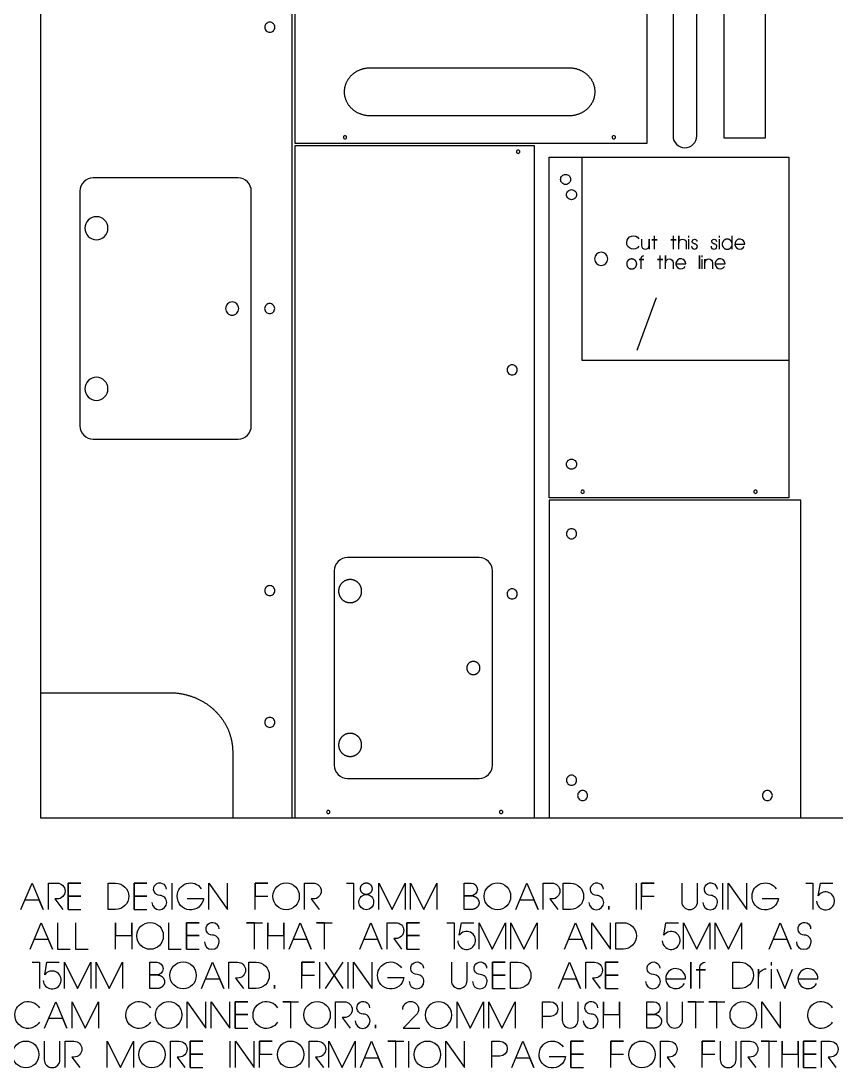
# Model space of a CAD drawing. Extents: x -767 to 4979, y -439 to 2808.
# Drawn here: x 1225 to 2462, y -380 to 1210 of the extents above; entities that cross this region are included whole.
import ezdxf

# ---------------------------------------------------------------- set-up
doc = ezdxf.new("R2010")
doc.units = 0
for name, color, linetype in [('LAYER_10', 18, 'CONTINUOUS'), ('T5_LOGOLAYER_2', 18, 'CONTINUOUS'), ('T5_LOGOLAYER_20', 18, 'CONTINUOUS'), ('T5_LOGOLAYER_21', 18, 'CONTINUOUS')]:
    doc.layers.add(name, color=color, linetype=linetype)

msp = doc.modelspace()

# ---------------------------------------------------------------- linework, layer by layer
at = {"layer": 'LAYER_10'}
for points in [[(1640.3, 1024), (2175.3, 1024), (2175.3, 2044), (1640.3, 2044)], [(1754.5, 1065.9), (2056.9, 1065.9), (2057.9, 1065.9), (2058.9, 1066), (2059.9, 1066), (2060.9, 1066.1), (2061.9, 1066.2), (2062.9, 1066.3), (2063.8, 1066.5), (2064.8, 1066.7), (2065.7, 1066.9), (2066.7, 1067.1), (2067.6, 1067.3), (2068.5, 1067.5), (2069.4, 1067.8), (2070.3, 1068.1), (2071.2, 1068.4), (2072.1, 1068.7), (2073, 1069.1), (2073.9, 1069.5), (2074.7, 1069.9), (2075.5, 1070.3), (2076.4, 1070.7), (2077.2, 1071.1), (2078, 1071.6), (2078.8, 1072.1), (2079.5, 1072.5), (2080.3, 1073.1), (2081, 1073.6), (2081.8, 1074.1), (2082.5, 1074.7), (2083.2, 1075.2), (2083.9, 1075.8), (2084.6, 1076.4), (2085.2, 1077), (2085.9, 1077.7), (2086.5, 1078.3), (2087.1, 1079), (2087.7, 1079.7), (2088.2, 1080.3), (2088.8, 1081), (2089.3, 1081.7), (2089.9, 1082.5), (2090.4, 1083.2), (2090.8, 1083.9), (2091.3, 1084.7), (2091.7, 1085.5), (2092.2, 1086.2), (2092.6, 1087), (2093, 1087.8), (2093.3, 1088.6), (2093.7, 1089.5), (2094, 1090.3), (2094.3, 1091.1), (2094.6, 1092), (2094.8, 1092.8), (2095, 1093.7), (2095.3, 1094.6), (2095.4, 1095.5), (2095.6, 1096.3), (2095.7, 1097.2), (2095.9, 1098.1), (2095.9, 1099), (2096, 1100), (2096.1, 1100.9), (2096.1, 1101.8), (2096.1, 1101.9), (2096.1, 1102.9), (2096, 1103.8), (2096, 1104.7), (2095.9, 1105.6), (2095.8, 1106.5), (2095.6, 1107.4), (2095.5, 1108.3), (2095.3, 1109.2), (2095.1, 1110.1), (2094.8, 1110.9), (2094.6, 1111.8), (2094.3, 1112.6), (2094, 1113.5), (2093.7, 1114.3), (2093.4, 1115.1), (2093, 1115.9), (2092.6, 1116.7), (2092.2, 1117.5), (2091.8, 1118.3), (2091.3, 1119.1), (2090.9, 1119.9), (2090.4, 1120.6), (2089.9, 1121.3), (2089.4, 1122.1), (2088.8, 1122.8), (2088.3, 1123.5), (2087.7, 1124.2), (2087.1, 1124.8), (2086.5, 1125.5), (2085.9, 1126.1), (2085.3, 1126.8), (2084.6, 1127.4), (2083.9, 1128), (2083.2, 1128.6), (2082.5, 1129.2), (2081.8, 1129.7), (2081.1, 1130.3), (2080.3, 1130.8), (2079.6, 1131.3), (2078.8, 1131.8), (2078, 1132.3), (2077.2, 1132.7), (2076.4, 1133.2), (2075.6, 1133.6), (2074.7, 1134), (2073.9, 1134.4), (2073, 1134.8), (2072.2, 1135.1), (2071.3, 1135.4), (2070.4, 1135.7), (2069.5, 1136), (2068.6, 1136.3), (2067.6, 1136.6), (2066.7, 1136.8), (2065.8, 1137), (2064.8, 1137.2), (2063.8, 1137.4), (2062.9, 1137.5), (2061.9, 1137.6), (2060.9, 1137.7), (2059.9, 1137.8), (2058.9, 1137.9), (2057.9, 1137.9), (2056.9, 1137.9), (1754.5, 1137.9), (1753.5, 1137.9), (1752.5, 1137.9), (1751.5, 1137.8), (1750.5, 1137.7), (1749.5, 1137.6), (1748.5, 1137.5), (1747.6, 1137.4), (1746.6, 1137.2), (1745.7, 1137), (1744.7, 1136.8), (1743.8, 1136.6), (1742.9, 1136.3), (1742, 1136), (1741.1, 1135.8), (1740.2, 1135.4), (1739.3, 1135.1), (1738.4, 1134.8), (1737.5, 1134.4), (1736.7, 1134), (1735.9, 1133.6), (1735, 1133.2), (1734.2, 1132.7), (1733.4, 1132.3), (1732.6, 1131.8), (1731.9, 1131.3), (1731.1, 1130.8), (1730.3, 1130.3), (1729.6, 1129.7), (1728.9, 1129.2), (1728.2, 1128.6), (1727.5, 1128), (1726.8, 1127.4), (1726.2, 1126.8), (1725.5, 1126.2), (1724.9, 1125.5), (1724.3, 1124.9), (1723.7, 1124.2), (1723.1, 1123.5), (1722.6, 1122.8), (1722.1, 1122.1), (1721.5, 1121.4), (1721, 1120.6), (1720.6, 1119.9), (1720.1, 1119.1), (1719.6, 1118.4), (1719.2, 1117.6), (1718.8, 1116.8), (1718.4, 1116), (1718.1, 1115.2), (1717.7, 1114.4), (1717.4, 1113.5), (1717.1, 1112.7), (1716.8, 1111.8), (1716.6, 1111), (1716.4, 1110.1), (1716.2, 1109.2), (1716, 1108.4), (1715.8, 1107.5), (1715.7, 1106.6), (1715.6, 1105.7), (1715.5, 1104.8), (1715.4, 1103.8), (1715.4, 1102.9), (1715.3, 1102), (1715.3, 1101.9), (1715.4, 1101), (1715.4, 1100.1), (1715.5, 1099.2), (1715.5, 1098.3), (1715.7, 1097.3), (1715.8, 1096.5), (1716, 1095.6), (1716.1, 1094.7), (1716.3, 1093.8), (1716.6, 1092.9), (1716.8, 1092.1), (1717.1, 1091.2), (1717.4, 1090.4), (1717.7, 1089.6), (1718.1, 1088.7), (1718.4, 1087.9), (1718.8, 1087.1), (1719.2, 1086.3), (1719.6, 1085.5), (1720.1, 1084.8), (1720.5, 1084), (1721, 1083.3), (1721.5, 1082.5), (1722, 1081.8), (1722.6, 1081.1), (1723.1, 1080.4), (1723.7, 1079.7), (1724.3, 1079), (1724.9, 1078.4), (1725.5, 1077.7), (1726.2, 1077.1), (1726.8, 1076.5), (1727.5, 1075.9), (1728.2, 1075.3), (1728.9, 1074.7), (1729.6, 1074.2), (1730.3, 1073.6), (1731.1, 1073.1), (1731.8, 1072.6), (1732.6, 1072.1), (1733.4, 1071.6), (1734.2, 1071.1), (1735, 1070.7), (1735.8, 1070.3), (1736.7, 1069.9), (1737.5, 1069.5), (1738.4, 1069.1), (1739.3, 1068.8), (1740.1, 1068.4), (1741, 1068.1), (1741.9, 1067.8), (1742.9, 1067.6), (1743.8, 1067.3), (1744.7, 1067.1), (1745.7, 1066.9), (1746.6, 1066.7), (1747.6, 1066.5), (1748.5, 1066.3), (1749.5, 1066.2), (1750.5, 1066.1), (1751.5, 1066), (1752.5, 1066), (1753.5, 1065.9)], [(2026.3, 486), (2026.3, 1003), (2390.3, 1003), (2390.3, 486)], [(1741.8, 344.2), (1741.8, 344.7), (1741.8, 345.1), (1741.8, 345.5), (1741.7, 346), (1741.7, 346.4), (1741.6, 346.9), (1741.5, 347.3), (1741.5, 347.7), (1741.4, 348.2), (1741.3, 348.6), (1741.1, 349), (1741, 349.4), (1740.9, 349.8), (1740.7, 350.2), (1740.6, 350.6), (1740.4, 351), (1740.3, 351.4), (1740.1, 351.8), (1739.9, 352.2), (1739.7, 352.5), (1739.5, 352.9), (1739.3, 353.3), (1739, 353.6), (1738.8, 354), (1738.6, 354.3), (1738.3, 354.7), (1738.1, 355), (1737.8, 355.3), (1737.5, 355.7), (1737.3, 356), (1737, 356.3), (1736.7, 356.6), (1736.4, 356.9), (1736.1, 357.2), (1735.8, 357.4), (1735.4, 357.7), (1735.1, 358), (1734.8, 358.2), (1734.4, 358.5), (1734.1, 358.7), (1733.7, 358.9), (1733.4, 359.2), (1733, 359.4), (1732.6, 359.6), (1732.3, 359.8), (1731.9, 360), (1731.5, 360.2), (1731.1, 360.3), (1730.7, 360.5), (1730.3, 360.6), (1729.9, 360.8), (1729.5, 360.9), (1729.1, 361), (1728.7, 361.1), (1728.3, 361.3), (1727.8, 361.3), (1727.4, 361.4), (1727, 361.5), (1726.5, 361.6), (1726.1, 361.6), (1725.7, 361.6), (1725.2, 361.7), (1724.8, 361.7), (1724.3, 361.7), (1723.9, 361.7), (1723.4, 361.7), (1723, 361.6), (1722.5, 361.6), (1722.1, 361.6), (1721.6, 361.5), (1721.2, 361.4), (1720.8, 361.3), (1720.4, 361.3), (1719.9, 361.1), (1719.5, 361), (1719.1, 360.9), (1718.7, 360.8), (1718.3, 360.6), (1717.9, 360.5), (1717.5, 360.3), (1717.1, 360.2), (1716.7, 360), (1716.3, 359.8), (1716, 359.6), (1715.6, 359.4), (1715.2, 359.2), (1714.9, 358.9), (1714.5, 358.7), (1714.2, 358.5), (1713.8, 358.2), (1713.5, 358), (1713.2, 357.7), (1712.9, 357.4), (1712.5, 357.2), (1712.2, 356.9), (1711.9, 356.6), (1711.6, 356.3), (1711.4, 356), (1711.1, 355.7), (1710.8, 355.3), (1710.5, 355), (1710.3, 354.7), (1710, 354.3), (1709.8, 354), (1709.6, 353.6), (1709.3, 353.3), (1709.1, 352.9), (1708.9, 352.5), (1708.7, 352.2), (1708.5, 351.8), (1708.4, 351.4), (1708.2, 351), (1708, 350.6), (1707.9, 350.2), (1707.7, 349.8), (1707.6, 349.4), (1707.5, 349), (1707.4, 348.6), (1707.3, 348.2), (1707.2, 347.7), (1707.1, 347.3), (1707, 346.9), (1706.9, 346.4), (1706.9, 346), (1706.9, 345.5), (1706.8, 345.1), (1706.8, 344.7), (1706.8, 344.2), (1706.8, 343.7), (1706.8, 343.3), (1706.9, 342.9), (1706.9, 342.4), (1706.9, 342), (1707, 341.5), (1707.1, 341.1), (1707.2, 340.7), (1707.3, 340.2), (1707.4, 339.8), (1707.5, 339.4), (1707.6, 339), (1707.7, 338.6), (1707.9, 338.2), (1708, 337.8), (1708.2, 337.4), (1708.4, 337), (1708.5, 336.6), (1708.7, 336.2), (1708.9, 335.9), (1709.1, 335.5), (1709.3, 335.1), (1709.6, 334.8), (1709.8, 334.4), (1710, 334.1), (1710.3, 333.7), (1710.5, 333.4), (1710.8, 333.1), (1711.1, 332.7), (1711.4, 332.4), (1711.6, 332.1), (1711.9, 331.8), (1712.2, 331.5), (1712.5, 331.2), (1712.9, 331), (1713.2, 330.7), (1713.5, 330.4), (1713.8, 330.2), (1714.2, 329.9), (1714.5, 329.7), (1714.9, 329.5), (1715.2, 329.2), (1715.6, 329), (1716, 328.8), (1716.3, 328.6), (1716.7, 328.4), (1717.1, 328.2), (1717.5, 328.1), (1717.9, 327.9), (1718.3, 327.8), (1718.7, 327.6), (1719.1, 327.5), (1719.5, 327.4), (1719.9, 327.3), (1720.4, 327.1), (1720.8, 327.1), (1721.2, 327), (1721.6, 326.9), (1722.1, 326.8), (1722.5, 326.8), (1723, 326.8), (1723.4, 326.7), (1723.9, 326.7), (1724.3, 326.7), (1724.8, 326.7), (1725.2, 326.7), (1725.7, 326.8), (1726.1, 326.8), (1726.5, 326.8), (1727, 326.9), (1727.4, 327), (1727.8, 327.1), (1728.3, 327.1), (1728.7, 327.3), (1729.1, 327.4), (1729.5, 327.5), (1729.9, 327.6), (1730.3, 327.8), (1730.7, 327.9), (1731.1, 328.1), (1731.5, 328.2), (1731.9, 328.4), (1732.3, 328.6), (1732.6, 328.8), (1733, 329), (1733.4, 329.2), (1733.7, 329.5), (1734.1, 329.7), (1734.4, 329.9), (1734.8, 330.2), (1735.1, 330.4), (1735.4, 330.7), (1735.8, 331), (1736.1, 331.2), (1736.4, 331.5), (1736.7, 331.8), (1737, 332.1), (1737.3, 332.4), (1737.5, 332.7), (1737.8, 333.1), (1738.1, 333.4), (1738.3, 333.7), (1738.6, 334.1), (1738.8, 334.4), (1739, 334.8), (1739.3, 335.1), (1739.5, 335.5), (1739.7, 335.9), (1739.9, 336.2), (1740.1, 336.6), (1740.3, 337), (1740.4, 337.4), (1740.6, 337.8), (1740.7, 338.2), (1740.9, 338.6), (1741, 339), (1741.1, 339.4), (1741.3, 339.8), (1741.4, 340.2), (1741.5, 340.7), (1741.5, 341.1), (1741.6, 341.5), (1741.7, 342), (1741.7, 342.4), (1741.8, 342.9), (1741.8, 343.3), (1741.8, 343.7)], [(1921.3, 227.5), (1921.3, 228), (1921.3, 228.5), (1921.2, 229), (1921.1, 229.5), (1921, 230), (1920.9, 230.5), (1920.7, 230.9), (1920.5, 231.4), (1920.3, 231.8), (1920.1, 232.3), (1919.9, 232.7), (1919.6, 233.1), (1919.3, 233.5), (1919, 233.9), (1918.7, 234.2), (1918.4, 234.6), (1918, 234.9), (1917.7, 235.2), (1917.3, 235.5), (1916.9, 235.8), (1916.5, 236.1), (1916.1, 236.3), (1915.6, 236.5), (1915.2, 236.7), (1914.7, 236.9), (1914.3, 237.1), (1913.8, 237.2), (1913.3, 237.3), (1912.8, 237.4), (1912.3, 237.4), (1911.8, 237.5), (1911.3, 237.5), (1910.8, 237.5), (1910.3, 237.4), (1909.8, 237.4), (1909.3, 237.3), (1908.8, 237.2), (1908.3, 237.1), (1907.9, 236.9), (1907.4, 236.7), (1907, 236.5), (1906.5, 236.3), (1906.1, 236.1), (1905.7, 235.8), (1905.3, 235.5), (1904.9, 235.2), (1904.6, 234.9), (1904.2, 234.6), (1903.9, 234.2), (1903.6, 233.9), (1903.3, 233.5), (1903, 233.1), (1902.8, 232.7), (1902.5, 232.3), (1902.3, 231.8), (1902.1, 231.4), (1901.9, 230.9), (1901.8, 230.5), (1901.6, 230), (1901.5, 229.5), (1901.4, 229), (1901.4, 228.5), (1901.3, 228), (1901.3, 227.5), (1901.3, 227), (1901.4, 226.5), (1901.4, 226), (1901.5, 225.5), (1901.6, 225), (1901.8, 224.5), (1901.9, 224.1), (1902.1, 223.6), (1902.3, 223.2), (1902.5, 222.7), (1902.8, 222.3), (1903, 221.9), (1903.3, 221.5), (1903.6, 221.1), (1903.9, 220.8), (1904.2, 220.4), (1904.6, 220.1), (1904.9, 219.8), (1905.3, 219.5), (1905.7, 219.2), (1906.1, 218.9), (1906.5, 218.7), (1907, 218.5), (1907.4, 218.3), (1907.9, 218.1), (1908.3, 217.9), (1908.8, 217.8), (1909.3, 217.7), (1909.8, 217.6), (1910.3, 217.6), (1910.8, 217.5), (1911.3, 217.5), (1911.8, 217.5), (1912.3, 217.6), (1912.8, 217.6), (1913.3, 217.7), (1913.8, 217.8), (1914.3, 217.9), (1914.7, 218.1), (1915.2, 218.3), (1915.6, 218.5), (1916.1, 218.7), (1916.5, 218.9), (1916.9, 219.2), (1917.3, 219.5), (1917.7, 219.8), (1918, 220.1), (1918.4, 220.4), (1918.7, 220.8), (1919, 221.1), (1919.3, 221.5), (1919.6, 221.9), (1919.9, 222.3), (1920.1, 222.7), (1920.3, 223.2), (1920.5, 223.6), (1920.7, 224.1), (1920.9, 224.5), (1921, 225), (1921.1, 225.5), (1921.2, 226), (1921.3, 226.5), (1921.3, 227)], [(1741.8, 110.8), (1741.8, 111.3), (1741.8, 111.7), (1741.8, 112.1), (1741.7, 112.6), (1741.7, 113), (1741.6, 113.5), (1741.5, 113.9), (1741.5, 114.3), (1741.4, 114.8), (1741.3, 115.2), (1741.1, 115.6), (1741, 116), (1740.9, 116.4), (1740.8, 116.8), (1740.6, 117.2), (1740.4, 117.6), (1740.3, 118), (1740.1, 118.4), (1739.9, 118.8), (1739.7, 119.1), (1739.5, 119.5), (1739.3, 119.9), (1739.1, 120.2), (1738.8, 120.6), (1738.6, 120.9), (1738.3, 121.3), (1738.1, 121.6), (1737.8, 121.9), (1737.5, 122.3), (1737.3, 122.6), (1737, 122.9), (1736.7, 123.2), (1736.4, 123.5), (1736.1, 123.8), (1735.8, 124), (1735.4, 124.3), (1735.1, 124.6), (1734.8, 124.8), (1734.4, 125.1), (1734.1, 125.3), (1733.7, 125.5), (1733.4, 125.8), (1733, 126), (1732.7, 126.2), (1732.3, 126.4), (1731.9, 126.6), (1731.5, 126.8), (1731.1, 126.9), (1730.7, 127.1), (1730.3, 127.2), (1729.9, 127.4), (1729.5, 127.5), (1729.1, 127.6), (1728.7, 127.8), (1728.3, 127.9), (1727.8, 127.9), (1727.4, 128), (1727, 128.1), (1726.5, 128.2), (1726.1, 128.2), (1725.7, 128.3), (1725.2, 128.3), (1724.8, 128.3), (1724.3, 128.3), (1723.9, 128.3), (1723.4, 128.3), (1723, 128.3), (1722.5, 128.2), (1722.1, 128.2), (1721.6, 128.1), (1721.2, 128), (1720.8, 127.9), (1720.4, 127.9), (1719.9, 127.8), (1719.5, 127.6), (1719.1, 127.5), (1718.7, 127.4), (1718.3, 127.2), (1717.9, 127.1), (1717.5, 126.9), (1717.1, 126.8), (1716.7, 126.6), (1716.3, 126.4), (1716, 126.2), (1715.6, 126), (1715.2, 125.8), (1714.9, 125.5), (1714.5, 125.3), (1714.2, 125.1), (1713.8, 124.8), (1713.5, 124.6), (1713.2, 124.3), (1712.9, 124), (1712.5, 123.8), (1712.2, 123.5), (1711.9, 123.2), (1711.6, 122.9), (1711.4, 122.6), (1711.1, 122.3), (1710.8, 121.9), (1710.5, 121.6), (1710.3, 121.3), (1710, 120.9), (1709.8, 120.6), (1709.6, 120.2), (1709.3, 119.9), (1709.1, 119.5), (1708.9, 119.1), (1708.7, 118.8), (1708.5, 118.4), (1708.4, 118), (1708.2, 117.6), (1708, 117.2), (1707.9, 116.8), (1707.7, 116.4), (1707.6, 116), (1707.5, 115.6), (1707.4, 115.2), (1707.3, 114.8), (1707.2, 114.3), (1707.1, 113.9), (1707, 113.5), (1707, 113), (1706.9, 112.6), (1706.9, 112.1), (1706.8, 111.7), (1706.8, 111.3), (1706.8, 110.8), (1706.8, 110.3), (1706.8, 109.9), (1706.9, 109.5), (1706.9, 109), (1707, 108.6), (1707, 108.1), (1707.1, 107.7), (1707.2, 107.3), (1707.3, 106.8), (1707.4, 106.4), (1707.5, 106), (1707.6, 105.6), (1707.7, 105.2), (1707.9, 104.8), (1708, 104.4), (1708.2, 104), (1708.4, 103.6), (1708.5, 103.2), (1708.7, 102.8), (1708.9, 102.5), (1709.1, 102.1), (1709.3, 101.7), (1709.6, 101.4), (1709.8, 101), (1710, 100.7), (1710.3, 100.3), (1710.5, 100), (1710.8, 99.7), (1711.1, 99.3), (1711.4, 99), (1711.6, 98.7), (1711.9, 98.4), (1712.2, 98.1), (1712.5, 97.8), (1712.9, 97.6), (1713.2, 97.3), (1713.5, 97), (1713.8, 96.8), (1714.2, 96.5), (1714.5, 96.3), (1714.9, 96.1), (1715.2, 95.8), (1715.6, 95.6), (1716, 95.4), (1716.3, 95.2), (1716.7, 95), (1717.1, 94.8), (1717.5, 94.7), (1717.9, 94.5), (1718.3, 94.4), (1718.7, 94.2), (1719.1, 94.1), (1719.5, 94), (1719.9, 93.9), (1720.4, 93.7), (1720.8, 93.7), (1721.2, 93.6), (1721.6, 93.5), (1722.1, 93.4), (1722.5, 93.4), (1723, 93.4), (1723.4, 93.3), (1723.9, 93.3), (1724.3, 93.3), (1724.8, 93.3), (1725.2, 93.3), (1725.7, 93.4), (1726.1, 93.4), (1726.5, 93.4), (1727, 93.5), (1727.4, 93.6), (1727.8, 93.7), (1728.3, 93.7), (1728.7, 93.9), (1729.1, 94), (1729.5, 94.1), (1729.9, 94.2), (1730.3, 94.4), (1730.7, 94.5), (1731.1, 94.7), (1731.5, 94.8), (1731.9, 95), (1732.3, 95.2), (1732.7, 95.4), (1733, 95.6), (1733.4, 95.8), (1733.7, 96.1), (1734.1, 96.3), (1734.4, 96.5), (1734.8, 96.8), (1735.1, 97), (1735.4, 97.3), (1735.8, 97.6), (1736.1, 97.8), (1736.4, 98.1), (1736.7, 98.4), (1737, 98.7), (1737.3, 99), (1737.5, 99.3), (1737.8, 99.7), (1738.1, 100), (1738.3, 100.3), (1738.6, 100.7), (1738.8, 101), (1739.1, 101.4), (1739.3, 101.7), (1739.5, 102.1), (1739.7, 102.5), (1739.9, 102.8), (1740.1, 103.2), (1740.3, 103.6), (1740.4, 104), (1740.6, 104.4), (1740.8, 104.8), (1740.9, 105.2), (1741, 105.6), (1741.1, 106), (1741.3, 106.4), (1741.4, 106.8), (1741.5, 107.3), (1741.5, 107.7), (1741.6, 108.1), (1741.7, 108.6), (1741.7, 109), (1741.8, 109.5), (1741.8, 109.9), (1741.8, 110.3)]]:
    msp.add_lwpolyline(points, close=True, dxfattribs=at)
for points in [[(1254.3, 1391.2), (1254.3, 190), (1450.2, 190), (1451.4, 190), (1452.7, 190), (1453.9, 189.9), (1455.1, 189.9), (1456.4, 189.8), (1457.6, 189.8), (1458.8, 189.7), (1460, 189.6), (1461.2, 189.5), (1462.4, 189.3), (1463.6, 189.2), (1464.8, 189), (1466, 188.8), (1467.2, 188.7), (1468.3, 188.5), (1469.5, 188.2), (1470.7, 188), (1471.8, 187.8), (1473, 187.5), (1474.2, 187.2), (1475.3, 187), (1476.4, 186.7), (1477.6, 186.4), (1478.7, 186), (1479.8, 185.7), (1480.9, 185.4), (1482.1, 185), (1483.2, 184.6), (1484.3, 184.3), (1485.3, 183.9), (1486.4, 183.5), (1487.5, 183), (1488.6, 182.6), (1489.6, 182.2), (1490.7, 181.7), (1491.8, 181.2), (1492.8, 180.8), (1493.8, 180.3), (1494.9, 179.8), (1495.9, 179.3), (1496.9, 178.7), (1497.9, 178.2), (1498.9, 177.7), (1499.9, 177.1), (1500.9, 176.5), (1501.9, 176), (1502.8, 175.4), (1503.8, 174.8), (1504.8, 174.2), (1505.7, 173.5), (1506.6, 172.9), (1507.6, 172.3), (1508.5, 171.6), (1509.4, 170.9), (1510.3, 170.3), (1511.2, 169.6), (1512.1, 168.9), (1512.9, 168.2), (1513.8, 167.5), (1514.7, 166.8), (1515.5, 166), (1516.4, 165.3), (1517.2, 164.5), (1518, 163.8), (1518.8, 163), (1519.6, 162.2), (1520.4, 161.4), (1521.2, 160.6), (1521.9, 159.8), (1522.7, 159), (1523.5, 158.2), (1524.2, 157.4), (1524.9, 156.5), (1525.6, 155.7), (1526.3, 154.8), (1527, 154), (1527.7, 153.1), (1528.4, 152.2), (1529.1, 151.3), (1529.7, 150.4), (1530.4, 149.5), (1531, 148.6), (1531.6, 147.7), (1532.2, 146.8), (1532.8, 145.9), (1533.4, 144.9), (1534, 144), (1534.5, 143), (1535.1, 142), (1535.6, 141.1), (1536.1, 140.1), (1536.6, 139.1), (1537.1, 138.1), (1537.6, 137.1), (1538.1, 136.1), (1538.6, 135.1), (1539, 134.1), (1539.5, 133.1), (1539.9, 132.1), (1540.3, 131), (1540.7, 130), (1541.1, 128.9), (1541.4, 127.9), (1541.8, 126.8), (1542.1, 125.8), (1542.5, 124.7), (1542.8, 123.6), (1543.1, 122.6), (1543.4, 121.5), (1543.7, 120.4), (1543.9, 119.3), (1544.2, 118.2), (1544.4, 117.1), (1544.6, 116), (1544.8, 114.9), (1545, 113.7), (1545.2, 112.6), (1545.3, 111.5), (1545.5, 110.4), (1545.6, 109.2), (1545.7, 108.1), (1545.8, 106.9), (1545.9, 105.8), (1546, 104.6), (1546, 103.5), (1546.1, 102.3), (1546.1, 101.2), (1546.1, 100), (1546.1, 0), (1636.3, 0), (1636.3, 1581.2)], [(1640.3, 0), (2004.3, 0), (2004.2, 1020), (1640.3, 1020), (1640.3, 0), (2004.3, 0)], [(2390.3, 694), (2076.3, 694), (2076.3, 1003)]]:
    msp.add_lwpolyline(points, dxfattribs=at)
for points in [[(1602.4, 1207.6, 0.414214), (1594.8, 1200, 0.414214), (1602.4, 1192.4, 0.414214), (1610, 1200, 0.414214)], [(1716.5, 1035.5, 0.414214), (1714, 1033, 0.414214), (1716.5, 1030.5, 0.414214), (1719, 1033, 0.414214)], [(2124.5, 1035.5, 0.414214), (2122, 1033, 0.414214), (2124.5, 1030.5, 0.414214), (2127, 1033, 0.414214)], [(1979.3, 1008.5, 0.414214), (1981.8, 1011, 0.414214), (1979.3, 1013.5, 0.414214), (1976.8, 1011, 0.414214)], [(1314.3, 951.1), (1314.3, 595, 0.414214), (1334.3, 575), (1554.3, 575, 0.415344), (1574.3, 595.1), (1574.3, 951.2, 0.414214), (1554.3, 971.2), (1334.3, 971.2, 0.415463)], [(2051.3, 961.4, -0.414214), (2043.7, 969, -0.414214), (2051.3, 976.6, -0.414214), (2058.9, 969, -0.414214)], [(2060.3, 938.2, -0.414214), (2052.7, 945.9, -0.414214), (2060.3, 953.5, -0.414214), (2067.9, 945.9, -0.414214)], [(1339.3, 912.4, 0.414214), (1321.8, 894.9, 0.414214), (1339.3, 877.4, 0.414214), (1356.8, 894.9, 0.414214)], [(1545.3, 783, 0.414214), (1535.3, 773, 0.414214), (1545.3, 763, 0.414214), (1555.3, 773, 0.414214)], [(1602.2, 780.6, 0.414214), (1594.6, 773, 0.414214), (1602.2, 765.4, 0.414214), (1609.8, 773, 0.414214)], [(1970.2, 672.3, 0.414214), (1977.9, 680, 0.414214), (1970.2, 687.6, 0.414214), (1962.6, 680, 0.414214)], [(1339.3, 668.7, 0.414214), (1321.8, 651.2, 0.414214), (1339.3, 633.7, 0.414214), (1356.8, 651.2, 0.414214)], [(2060.3, 529.1, -0.414214), (2052.7, 536.8, -0.414214), (2060.3, 544.4, -0.414214), (2067.9, 536.8, -0.414214)], [(2077.1, 497.5, 0.414214), (2074.6, 495, 0.414214), (2077.1, 492.5, 0.414214), (2079.6, 495, 0.414214)], [(2077.1, 497.5, 0.414214), (2074.6, 495, 0.414214), (2077.1, 492.5, 0.414214), (2079.6, 495, 0.414214)], [(2339.5, 497.5, 0.414214), (2337, 495, 0.414214), (2339.5, 492.5, 0.414214), (2342, 495, 0.414214)], [(2339.5, 497.5, 0.414214), (2337, 495, 0.414214), (2339.5, 492.5, 0.414214), (2342, 495, 0.414214)], [(2060.3, 438.9, 0.414214), (2052.7, 431.2, 0.414214), (2060.3, 423.6, 0.414214), (2067.9, 431.2, 0.414214)], [(1602.4, 352.6, 0.414214), (1594.8, 345, 0.414214), (1602.4, 337.4, 0.414214), (1610, 345, 0.414214)], [(1970.2, 332.3, 0.414214), (1977.9, 340, 0.414214), (1970.2, 347.6, 0.414214), (1962.6, 340, 0.414214)], [(1602.4, 152.6, 0.414214), (1594.8, 145, 0.414214), (1602.4, 137.4, 0.414214), (1610, 145, 0.414214)], [(2060.3, 64.8, 0.414214), (2052.7, 57.2, 0.414214), (2060.3, 49.5, 0.414214), (2067.9, 57.2, 0.414214)], [(2077.1, 41.6, 0.414214), (2069.5, 34, 0.414214), (2077.1, 26.4, 0.414214), (2084.7, 34, 0.414214)], [(2357.5, 41.6, 0.414214), (2349.9, 34, 0.414214), (2357.5, 26.4, 0.414214), (2365.1, 34, 0.414214)], [(1691.1, 6.5, 0.414214), (1693.6, 9, 0.414214), (1691.1, 11.5, 0.414214), (1688.6, 9, 0.414214)], [(1953.5, 6.5, 0.414214), (1956, 9, 0.414214), (1953.5, 11.5, 0.414214), (1951, 9, 0.414214)]]:
    msp.add_lwpolyline(points, format="xyb", close=True, dxfattribs=at)
at = {"layer": 'T5_LOGOLAYER_2'}
for points in [[(2162.6, 867.9, -0.77786), (2144, 873.5, -0.756443), (2162.6, 878.7)], [(2166.5, 878.1), (2166.5, 868.9, 1), (2178.1, 868.9), (2178.1, 878.1), (2178.1, 863.3)], [(2222.9, 863.3), (2222.9, 883.3), (2222.9, 872.5, -1), (2234.5, 872.5), (2234.5, 863.3)], [(2248.9, 870.5), (2248.1, 870.9), (2247.5, 871.1), (2246.5, 871.5), (2245.9, 871.7), (2245.7, 871.7, -0.313298), (2243.5, 874.7, -1), (2250.7, 874.7)], [(2278.5, 870.5), (2277.7, 870.9), (2277.1, 871.1), (2276.1, 871.5), (2275.5, 871.7), (2275.3, 871.7, -0.313298), (2273.1, 874.7, -1), (2280.3, 874.7)], [(2308.5, 870.7), (2323.3, 870.7, 0.90232), (2308.4, 872.6, 0.862347), (2322.3, 867.1)], [(2242.5, 867.9), (2242.5, 867.5, 1), (2251.3, 867.5, 0.329104), (2249.1, 870.5)], [(2272.1, 867.9), (2272.1, 867.5, 1), (2280.9, 867.5, 0.329104), (2278.7, 870.5)], [(2166, 833.3), (2166, 847.5), (2163.2, 847.5), (2170.2, 847.5), (2166, 847.5), (2166, 849.3, -0.413333), (2170, 853.3)], [(2203, 833.3), (2203, 853.3), (2203, 842.5, -1), (2214.6, 842.5), (2214.6, 833.3)], [(2219, 840.7), (2233.8, 840.7, 0.90232), (2218.8, 842.6, 0.862347), (2232.8, 837.1)], [(2262.6, 833.3), (2262.6, 848.1), (2262.6, 842.5, -1), (2274.2, 842.5), (2274.2, 833.3)], [(2278.6, 840.7), (2293.4, 840.7, 0.90232), (2278.4, 842.6, 0.862347), (2292.4, 837.1)]]:
    msp.add_lwpolyline(points, format="xyb", dxfattribs=at)
for points in [[(2186.1, 863.3), (2186.1, 877.3), (2182.1, 877.3), (2190.1, 877.3), (2186.1, 877.3), (2186.1, 883.3)], [(2214.9, 863.3), (2214.9, 877.3), (2210.9, 877.3), (2218.9, 877.3), (2214.9, 877.3), (2214.9, 883.3)], [(2238.5, 880.9), (2238.5, 883.3)], [(2238.5, 863.3), (2238.5, 878.1)], [(2284.9, 880.9), (2284.9, 883.3)], [(2284.9, 863.3), (2284.9, 878.1)], [(2304.1, 863.3), (2304.1, 870.7), (2304.1, 871.1), (2304.1, 871.5), (2304.1, 871.9), (2304, 872.2), (2303.9, 872.6), (2303.8, 873), (2303.7, 873.3), (2303.5, 873.7), (2303.4, 874), (2303.2, 874.3), (2303, 874.6), (2302.8, 875), (2302.6, 875.3), (2302.4, 875.5), (2302.2, 875.8), (2301.9, 876.1), (2301.6, 876.3), (2301.4, 876.6), (2301.1, 876.8), (2300.8, 877), (2300.5, 877.2), (2300.2, 877.4), (2299.8, 877.6), (2299.5, 877.7), (2299.2, 877.8), (2298.8, 878), (2298.4, 878.1), (2298.1, 878.1), (2297.7, 878.2), (2297.3, 878.3), (2296.9, 878.3), (2296.5, 878.3), (2296.1, 878.3), (2295.8, 878.3), (2295.4, 878.2), (2295, 878.1), (2294.6, 878.1), (2294.3, 878), (2293.9, 877.8), (2293.6, 877.7), (2293.2, 877.6), (2292.9, 877.4), (2292.6, 877.2), (2292.3, 877), (2292, 876.8), (2291.7, 876.6), (2291.4, 876.3), (2291.2, 876.1), (2290.9, 875.8), (2290.7, 875.5), (2290.4, 875.3), (2290.2, 875), (2290, 874.6), (2289.9, 874.3), (2289.7, 874), (2289.5, 873.7), (2289.4, 873.3), (2289.3, 873), (2289.2, 872.6), (2289.1, 872.2), (2289, 871.9), (2289, 871.5), (2288.9, 871.1), (2288.9, 870.7), (2288.9, 870.3), (2289, 869.9), (2289, 869.5), (2289.1, 869.2), (2289.2, 868.8), (2289.3, 868.4), (2289.4, 868.1), (2289.5, 867.7), (2289.7, 867.4), (2289.9, 867.1), (2290, 866.8), (2290.2, 866.5), (2290.4, 866.2), (2290.7, 865.9), (2290.9, 865.6), (2291.2, 865.3), (2291.4, 865.1), (2291.7, 864.8), (2292, 864.6), (2292.3, 864.4), (2292.6, 864.2), (2292.9, 864), (2293.2, 863.9), (2293.6, 863.7), (2293.9, 863.6), (2294.3, 863.4), (2294.6, 863.3), (2295, 863.3), (2295.4, 863.2), (2295.8, 863.1), (2296.1, 863.1), (2296.5, 863.1), (2296.9, 863.1), (2297.3, 863.1), (2297.7, 863.2), (2298.1, 863.3), (2298.4, 863.3), (2298.8, 863.4), (2299.2, 863.6), (2299.5, 863.7), (2299.8, 863.9), (2300.2, 864), (2300.5, 864.2), (2300.8, 864.4), (2301.1, 864.6), (2301.4, 864.8), (2301.6, 865.1), (2301.9, 865.3), (2302.2, 865.6), (2302.4, 865.9), (2302.6, 866.2), (2302.8, 866.5), (2303, 866.8), (2303.2, 867.1), (2303.4, 867.4), (2303.5, 867.7), (2303.7, 868.1), (2303.8, 868.4), (2303.9, 868.8), (2304, 869.2), (2304.1, 869.5), (2304.1, 869.9), (2304.1, 870.3), (2304.1, 870.7), (2304.1, 883.3)], [(2195, 833.3), (2195, 847.3), (2191, 847.3), (2199, 847.3), (2195, 847.3), (2195, 853.3)], [(2258.6, 850.9), (2258.6, 853.3)], [(2258.6, 833.3), (2258.6, 848.1)], [(2188.8, 789.1), (2159.2, 709.4)]]:
    msp.add_lwpolyline(points, dxfattribs=at)
for points in [[(2151.6, 833.1), (2152, 833.1), (2152.4, 833.1), (2152.7, 833.2), (2153.1, 833.3), (2153.5, 833.3), (2153.8, 833.4), (2154.2, 833.6), (2154.5, 833.7), (2154.9, 833.9), (2155.2, 834), (2155.5, 834.2), (2155.8, 834.4), (2156.1, 834.6), (2156.4, 834.8), (2156.7, 835.1), (2157, 835.3), (2157.2, 835.6), (2157.4, 835.9), (2157.7, 836.2), (2157.9, 836.5), (2158.1, 836.8), (2158.3, 837.1), (2158.4, 837.4), (2158.6, 837.7), (2158.7, 838.1), (2158.8, 838.4), (2158.9, 838.8), (2159, 839.2), (2159.1, 839.5), (2159.1, 839.9), (2159.2, 840.3), (2159.2, 840.7), (2159.2, 841.1), (2159.1, 841.5), (2159.1, 841.9), (2159, 842.2), (2158.9, 842.6), (2158.8, 843), (2158.7, 843.3), (2158.6, 843.7), (2158.4, 844), (2158.3, 844.3), (2158.1, 844.6), (2157.9, 845), (2157.7, 845.3), (2157.4, 845.5), (2157.2, 845.8), (2157, 846.1), (2156.7, 846.3), (2156.4, 846.6), (2156.1, 846.8), (2155.8, 847), (2155.5, 847.2), (2155.2, 847.4), (2154.9, 847.6), (2154.5, 847.7), (2154.2, 847.8), (2153.8, 848), (2153.5, 848.1), (2153.1, 848.1), (2152.7, 848.2), (2152.4, 848.3), (2152, 848.3), (2151.6, 848.3), (2151.2, 848.3), (2150.8, 848.3), (2150.4, 848.2), (2150, 848.1), (2149.7, 848.1), (2149.3, 848), (2149, 847.8), (2148.6, 847.7), (2148.3, 847.6), (2148, 847.4), (2147.6, 847.2), (2147.3, 847), (2147, 846.8), (2146.7, 846.6), (2146.5, 846.3), (2146.2, 846.1), (2146, 845.8), (2145.7, 845.5), (2145.5, 845.3), (2145.3, 845), (2145.1, 844.6), (2144.9, 844.3), (2144.7, 844), (2144.6, 843.7), (2144.4, 843.3), (2144.3, 843), (2144.2, 842.6), (2144.1, 842.2), (2144.1, 841.9), (2144, 841.5), (2144, 841.1), (2144, 840.7), (2144, 840.3), (2144, 839.9), (2144.1, 839.5), (2144.1, 839.2), (2144.2, 838.8), (2144.3, 838.4), (2144.4, 838.1), (2144.6, 837.7), (2144.7, 837.4), (2144.9, 837.1), (2145.1, 836.8), (2145.3, 836.5), (2145.5, 836.2), (2145.7, 835.9), (2146, 835.6), (2146.2, 835.3), (2146.5, 835.1), (2146.7, 834.8), (2147, 834.6), (2147.3, 834.4), (2147.6, 834.2), (2148, 834), (2148.3, 833.9), (2148.6, 833.7), (2149, 833.6), (2149.3, 833.4), (2149.7, 833.3), (2150, 833.3), (2150.4, 833.2), (2150.8, 833.1), (2151.2, 833.1)], [(2254.6, 833.3), (2254.6, 853.3)], [(2026.3, 0), (2408.3, 0), (2408.3, 482), (2026.3, 482.1)]]:
    msp.add_lwpolyline(points, close=True, dxfattribs=at)
at = {"layer": 'T5_LOGOLAYER_20'}
for points in [[(1254.3, 0), (2474.3, 0), (2474.3, 2440), (1254.3, 2440)], [(2291.6, 1032.3), (2354.6, 1032.3), (2354.6, 2016.3), (2291.6, 2016.3)]]:
    msp.add_lwpolyline(points, close=True, dxfattribs=at)
for points in [[(2214.4, 1035, 0.414214), (2232.4, 1017, 0.414214), (2250.4, 1035), (2250.4, 2019, 0.414214), (2232.4, 2037, 0.414214), (2214.4, 2019)], [(2095.3, 848.5, 0.414214), (2105.3, 838.5, 0.414214), (2115.3, 848.5, 0.414214), (2105.3, 858.5, 0.414214)], [(1700.3, 80, 0.414214), (1720.3, 60), (1920.3, 60, 0.414214), (1940.3, 80), (1940.3, 375, 0.414214), (1920.3, 395), (1720.3, 395, 0.414214), (1700.3, 375)]]:
    msp.add_lwpolyline(points, format="xyb", close=True, dxfattribs=at)
at = {"layer": 'T5_LOGOLAYER_21'}
for points in [[(1224.8, -139), (1241.6, -99), (1258.4, -139), (1252.4, -124.6), (1231.2, -124.6)], [(1296.4, -139), (1296.4, -99), (1315.6, -99), (1296.4, -99), (1296.4, -118.6), (1315.6, -118.6), (1296.4, -118.6), (1296.4, -139), (1315.6, -139)], [(1396.4, -139), (1396.4, -99), (1415.6, -99), (1396.4, -99), (1396.4, -118.6), (1415.6, -118.6), (1396.4, -118.6), (1396.4, -139), (1415.6, -139)], [(1454, -139), (1454, -99)], [(1510, -139), (1510, -99), (1538.4, -139), (1538.4, -99)], [(1580, -139), (1580, -99), (1599.2, -99), (1580, -99), (1580, -118.6), (1599.2, -118.6)], [(1718.8, -99), (1729.6, -99), (1729.6, -139)], [(1768, -139), (1768, -99), (1788, -139), (1808, -99), (1808, -139)], [(1816, -139), (1816, -99), (1836, -139), (1856, -99), (1856, -139)], [(1975.9, -139), (1992.7, -99), (2009.5, -139), (2003.5, -124.6), (1982.3, -124.6)], [(2158.7, -139), (2158.7, -99)], [(2166.7, -139), (2166.7, -99), (2185.9, -99), (2166.7, -99), (2166.7, -118.6), (2185.9, -118.6)], [(2289.9, -139), (2289.9, -99)], [(2297.9, -139), (2297.9, -99), (2326.3, -139), (2326.3, -99)], [(2415.9, -99), (2426.7, -99), (2426.7, -139)], [(1238.8, -199), (1255.6, -159), (1272.4, -199), (1266.4, -184.6), (1245.2, -184.6)], [(1280.4, -159), (1280.4, -199), (1299.6, -199)], [(1307.6, -159), (1307.6, -199), (1326.8, -199)], [(1368.4, -199), (1368.4, -159), (1368.4, -178.6), (1392.8, -178.6), (1392.8, -159), (1392.8, -199)], [(1448.8, -159), (1448.8, -199), (1468, -199)], [(1476, -199), (1476, -159), (1495.2, -159), (1476, -159), (1476, -178.6), (1495.2, -178.6), (1476, -178.6), (1476, -199), (1495.2, -199)], [(1579.2, -199), (1579.2, -159), (1567.2, -159), (1591.2, -159)], [(1599.2, -199), (1599.2, -159), (1599.2, -178.6), (1623.6, -178.6), (1623.6, -159), (1623.6, -199)], [(1631.6, -199), (1648.4, -159), (1665.2, -199), (1659.2, -184.6), (1638, -184.6)], [(1685.2, -199), (1685.2, -159), (1673.2, -159), (1697.2, -159)], [(1738.8, -199), (1755.6, -159), (1772.4, -199), (1766.4, -184.6), (1745.2, -184.6)], [(1810.4, -199), (1810.4, -159), (1829.6, -159), (1810.4, -159), (1810.4, -178.6), (1829.6, -178.6), (1810.4, -178.6), (1810.4, -199), (1829.6, -199)], [(1871.2, -159), (1882, -159), (1882, -199)], [(1920, -199), (1920, -159), (1940, -199), (1960, -159), (1960, -199)], [(1968, -199), (1968, -159), (1988, -199), (2008, -159), (2008, -199)], [(2049.6, -199), (2066.4, -159), (2083.2, -199), (2077.2, -184.6), (2056, -184.6)], [(2091.2, -199), (2091.2, -159), (2119.6, -199), (2119.6, -159)], [(2230.4, -199), (2230.4, -159), (2250.4, -199), (2270.4, -159), (2270.4, -199)], [(2278.4, -199), (2278.4, -159), (2298.4, -199), (2318.4, -159), (2318.4, -199)], [(2360, -199), (2376.8, -159), (2393.6, -199), (2387.6, -184.6), (2366.4, -184.6)], [(1242, -219), (1252.8, -219), (1252.8, -259)], [(1290.8, -259), (1290.8, -219), (1310.8, -259), (1330.8, -219), (1330.8, -259)], [(1338.8, -259), (1338.8, -219), (1358.8, -259), (1378.8, -219), (1378.8, -259)], [(1498.8, -259), (1515.6, -219), (1532.4, -259), (1526.4, -244.6), (1505.2, -244.6)], [(1651.1, -259), (1651.1, -219), (1670.3, -219), (1651.1, -219), (1651.1, -238.6), (1670.3, -238.6)], [(1678.3, -259), (1678.3, -219)], [(1686.3, -219), (1713.1, -259)], [(1686.7, -259), (1713.5, -219)], [(1721.5, -259), (1721.5, -219)], [(1729.5, -259), (1729.5, -219), (1757.9, -259), (1757.9, -219)], [(1940.3, -259), (1940.3, -219), (1959.5, -219), (1940.3, -219), (1940.3, -238.6), (1959.5, -238.6), (1940.3, -238.6), (1940.3, -259), (1959.5, -259)], [(2040.3, -259), (2057.1, -219), (2073.9, -259), (2067.9, -244.6), (2046.7, -244.6)], [(2111.9, -259), (2111.9, -219), (2131.1, -219), (2111.9, -219), (2111.9, -238.6), (2131.1, -238.6), (2111.9, -238.6), (2111.9, -259), (2131.1, -259)], [(2363.9, -223.8), (2363.9, -219)], [(2363.9, -259), (2363.9, -229.4)], [(2371.9, -229.4), (2383.9, -259), (2395.9, -229.4)], [(1260.7, -319), (1277.5, -279), (1294.3, -319), (1288.3, -304.6), (1267.1, -304.6)], [(1302.3, -319), (1302.3, -279), (1322.3, -319), (1342.3, -279), (1342.3, -319)], [(1477, -319), (1477, -279), (1505.4, -319), (1505.4, -279)], [(1513.4, -319), (1513.4, -279), (1541.8, -319), (1541.8, -279)], [(1549.8, -319), (1549.8, -279), (1569, -279), (1549.8, -279), (1549.8, -298.6), (1569, -298.6), (1549.8, -298.6), (1549.8, -319), (1569, -319)], [(1634.2, -319), (1634.2, -279), (1622.2, -279), (1646.2, -279)], [(1886.6, -319), (1886.6, -279), (1906.6, -319), (1926.6, -279), (1926.6, -319)], [(1934.6, -319), (1934.6, -279), (1954.6, -319), (1974.6, -279), (1974.6, -319)], [(2108.6, -319), (2108.6, -279), (2108.6, -298.6), (2133, -298.6), (2133, -279), (2133, -319)], [(2248.9, -319), (2248.9, -279), (2236.9, -279), (2260.9, -279)], [(2280.9, -319), (2280.9, -279), (2268.9, -279), (2292.9, -279)], [(2348.9, -319), (2348.9, -279), (2377.3, -319), (2377.3, -279)], [(1355.6, -379), (1355.6, -339), (1375.6, -379), (1395.6, -339), (1395.6, -379)], [(1481.6, -379), (1481.6, -339), (1500.8, -339), (1481.6, -339), (1481.6, -358.6), (1500.8, -358.6), (1481.6, -358.6), (1481.6, -379), (1500.8, -379)], [(1542.4, -379), (1542.4, -339)], [(1550.4, -379), (1550.4, -339), (1578.8, -379), (1578.8, -339)], [(1586.8, -379), (1586.8, -339), (1606, -339), (1586.8, -339), (1586.8, -358.6), (1606, -358.6)], [(1692, -379), (1692, -339), (1712, -379), (1732, -339), (1732, -379)], [(1740, -379), (1756.8, -339), (1773.6, -379), (1767.6, -364.6), (1746.4, -364.6)], [(1793.6, -379), (1793.6, -339), (1781.6, -339), (1805.6, -339)], [(1813.6, -379), (1813.6, -339)], [(1869.6, -379), (1869.6, -339), (1898, -379), (1898, -339)], [(1969.6, -379), (1986.4, -339), (2003.2, -379), (1997.2, -364.6), (1976, -364.6)], [(2059.2, -379), (2059.2, -339), (2078.4, -339), (2059.2, -339), (2059.2, -358.6), (2078.4, -358.6), (2059.2, -358.6), (2059.2, -379), (2078.4, -379)], [(2120, -379), (2120, -339), (2139.2, -339), (2120, -339), (2120, -358.6), (2139.2, -358.6)], [(2258.8, -379), (2258.8, -339), (2278, -339), (2258.8, -339), (2258.8, -358.6), (2278, -358.6)], [(2360, -379), (2360, -339), (2348, -339), (2372, -339)], [(2380, -379), (2380, -339), (2380, -358.6), (2404.4, -358.6), (2404.4, -339), (2404.4, -379)], [(2412.4, -379), (2412.4, -339), (2431.6, -339), (2412.4, -339), (2412.4, -358.6), (2431.6, -358.6), (2412.4, -358.6), (2412.4, -379), (2431.6, -379)]]:
    msp.add_lwpolyline(points, dxfattribs=at)
for points in [[(1266.4, -139), (1266.4, -99), (1279.6, -99, -1), (1279.6, -123), (1276.4, -123), (1288.4, -139)], [(1423.6, -128.2, 1), (1446, -128.2, 0.415385), (1435.6, -117.8, -0.668438), (1428.8, -101.4, -0.668438), (1445.2, -108.2)], [(1477.2, -122.2), (1502, -122.2, -0.955296), (1462, -118.6, -0.741566), (1498.4, -107.4)], [(1655.2, -139), (1655.2, -99), (1668.4, -99, -1), (1668.4, -123), (1665.2, -123), (1677.2, -139)], [(2017.5, -139), (2017.5, -99), (2030.7, -99, -1), (2030.7, -123), (2027.5, -123), (2039.5, -139)], [(2086.7, -128.2, 1), (2109.1, -128.2, 0.415385), (2098.7, -117.8, -0.668438), (2091.9, -101.4, -0.668438), (2108.3, -108.2)], [(2227.5, -99), (2227.5, -127, 1), (2251.5, -127), (2251.5, -99)], [(2259.5, -128.2, 1), (2281.9, -128.2, 0.415385), (2271.5, -117.8, -0.668438), (2264.7, -101.4, -0.668438), (2281.1, -108.2)], [(2349.5, -122.2), (2374.3, -122.2, -0.955296), (2334.3, -118.6, -0.741566), (2370.7, -107.4)], [(2432.3, -126.6, 0.857608), (2459, -129.4, 0.839431), (2434.7, -118.2), (2437.9, -99), (2456.7, -99)], [(1503.2, -188.2, 1), (1525.6, -188.2, 0.415385), (1515.2, -177.8, -0.668438), (1508.4, -161.4, -0.668438), (1524.8, -168.2)], [(2401.6, -188.2, 1), (2424, -188.2, 0.415385), (2413.6, -177.8, -0.668438), (2406.8, -161.4, -0.668438), (2423.2, -168.2)], [(1780.4, -199), (1780.4, -159), (1793.6, -159, -1), (1793.6, -183), (1790.4, -183), (1802.4, -199)], [(1887.6, -186.6, 0.857608), (1914.3, -189.4, 0.839431), (1890, -178.2), (1893.2, -159), (1912, -159)], [(2198, -186.6, 0.857608), (2224.7, -189.4, 0.839431), (2200.4, -178.2), (2203.6, -159), (2222.4, -159)], [(1258.4, -246.6, 0.857608), (1285.2, -249.4, 0.839431), (1260.8, -238.2), (1264, -219), (1282.8, -219)], [(1540.4, -259), (1540.4, -219), (1553.6, -219, -1), (1553.6, -243), (1550.4, -243), (1562.4, -259)], [(1781.1, -242.2), (1805.9, -242.2, -0.955296), (1765.9, -238.6, -0.741566), (1802.3, -227.4)], [(1813.9, -248.2, 1), (1836.3, -248.2, 0.415385), (1825.9, -237.8, -0.668438), (1819.1, -221.4, -0.668438), (1835.5, -228.2)], [(1877.9, -219), (1877.9, -247, 1), (1901.9, -247), (1901.9, -219)], [(1909.9, -248.2, 1), (1932.3, -248.2, 0.415385), (1921.9, -237.8, -0.668438), (1915.1, -221.4, -0.668438), (1931.5, -228.2)], [(2081.9, -259), (2081.9, -219), (2095.1, -219, -1), (2095.1, -243), (2091.9, -243), (2103.9, -259)], [(2172.7, -248.2, 1), (2195.1, -248.2, 0.415385), (2184.7, -237.8, -0.668438), (2177.9, -221.4, -0.668438), (2194.3, -228.2)], [(2255.1, -259), (2255.1, -230.6), (2249.5, -230.6), (2263.5, -230.6), (2255.1, -230.6), (2255.1, -227, -0.413333), (2263.1, -219)], [(2203.9, -244.2), (2233.5, -244.2, 0.90232), (2203.6, -240.5, 0.862347), (2231.5, -251.4)], [(2344.3, -259), (2344.3, -229.4), (2344.3, -240.6, -0.416092), (2355.9, -229)], [(2404.7, -244.2), (2434.3, -244.2, 0.90232), (2404.3, -240.5, 0.862347), (2432.3, -251.4)], [(1252.8, -309.8, -0.77786), (1215.6, -298.6, -0.756443), (1252.8, -288.2)], [(1421.1, -309.8, -0.77786), (1383.9, -298.6, -0.756443), (1421.1, -288.2)], [(1614.2, -309.8, -0.77786), (1577, -298.6, -0.756443), (1614.2, -288.2)], [(1702.2, -319), (1702.2, -279), (1715.4, -279, -1), (1715.4, -303), (1712.2, -303), (1724.2, -319)], [(1732.2, -308.2, 1), (1754.6, -308.2, 0.415385), (1744.2, -297.8, -0.668438), (1737.4, -281.4, -0.668438), (1753.8, -288.2)], [(1804.2, -291, -0.423868), (1816.2, -278.6, -0.413911), (1828.2, -290.6, -0.194637), (1824.6, -299), (1804.6, -319), (1830.2, -319)], [(2016.2, -319), (2016.2, -279), (2028.2, -279, -1), (2028.2, -301.4), (2016.2, -301.4)], [(2046.2, -279), (2046.2, -307, 1), (2070.2, -307), (2070.2, -279)], [(2078.2, -308.2, 1), (2100.6, -308.2, 0.415385), (2090.2, -297.8, -0.668438), (2083.4, -281.4, -0.668438), (2099.8, -288.2)], [(2204.9, -279), (2204.9, -307, 1), (2228.9, -307), (2228.9, -279)], [(2456.1, -309.8, -0.77786), (2418.9, -298.6, -0.756443), (2456.1, -288.2)], [(1260, -339), (1260, -367, 1), (1284, -367), (1284, -339)], [(1292, -379), (1292, -339), (1305.2, -339, -1), (1305.2, -363), (1302, -363), (1314, -379)], [(1451.6, -379), (1451.6, -339), (1464.8, -339, -1), (1464.8, -363), (1461.6, -363), (1473.6, -379)], [(1662, -379), (1662, -339), (1675.2, -339, -1), (1675.2, -363), (1672, -363), (1684, -379)], [(1939.6, -379), (1939.6, -339), (1951.6, -339, -1), (1951.6, -361.4), (1939.6, -361.4)], [(2026.4, -362.2), (2051.2, -362.2, -0.955296), (2011.2, -358.6, -0.741566), (2047.6, -347.4)], [(2195.2, -379), (2195.2, -339), (2208.4, -339, -1), (2208.4, -363), (2205.2, -363), (2217.2, -379)], [(2286, -339), (2286, -367, 1), (2310, -367), (2310, -339)], [(2318, -379), (2318, -339), (2331.2, -339, -1), (2331.2, -363), (2328, -363), (2340, -379)], [(2439.6, -379), (2439.6, -339), (2452.8, -339, -1), (2452.8, -363), (2449.6, -363), (2461.6, -379)]]:
    msp.add_lwpolyline(points, format="xyb", dxfattribs=at)
for points in [[(1357.2, -139), (1357.2, -99), (1368.4, -99, -1), (1368.4, -139)], [(1647.2, -119.4, -1), (1607.2, -119.4), (1607.2, -118.6, -1), (1647.2, -118.6)], [(1897.6, -139), (1897.6, -99), (1908, -99, -1), (1908, -118.2), (1897.6, -118.2), (1908, -118.2), (1908.6, -118.3), (1909.2, -118.3), (1909.8, -118.4), (1910.4, -118.5), (1911, -118.6), (1911.5, -118.7), (1912.1, -118.9), (1912.6, -119.1), (1913.2, -119.3), (1913.7, -119.5), (1914.2, -119.7), (1914.7, -120), (1915.1, -120.3), (1915.6, -120.6), (1916, -120.9), (1916.4, -121.3), (1916.8, -121.7), (1917.2, -122), (1917.5, -122.4), (1917.9, -122.8), (1918.2, -123.3), (1918.5, -123.7), (1918.7, -124.1), (1919, -124.6), (1919.2, -125.1), (1919.4, -125.6), (1919.5, -126), (1919.7, -126.5), (1919.8, -127.1), (1919.8, -127.3), (1919.9, -127.6), (1919.9, -127.8), (1919.9, -128.1), (1919.9, -128.4), (1919.9, -128.6), (1919.9, -128.9), (1919.9, -129.2), (1919.9, -129.4), (1919.9, -129.7), (1919.8, -130), (1919.8, -130.2), (1919.7, -130.7), (1919.5, -131.2), (1919.4, -131.7), (1919.2, -132.2), (1919, -132.7), (1918.7, -133.2), (1918.5, -133.6), (1918.2, -134), (1917.9, -134.5), (1917.5, -134.9), (1917.2, -135.3), (1916.8, -135.6), (1916.4, -136), (1916, -136.3), (1915.6, -136.7), (1915.1, -137), (1914.7, -137.3), (1914.2, -137.5), (1913.7, -137.8), (1913.2, -138), (1912.6, -138.2), (1912.1, -138.4), (1911.5, -138.6), (1911, -138.7), (1910.4, -138.8), (1909.8, -138.9), (1909.2, -139), (1908.6, -139), (1908, -139)], [(1967.9, -119.4, -1), (1927.9, -119.4), (1927.9, -118.6, -1), (1967.9, -118.6)], [(2047.5, -139), (2047.5, -99), (2058.7, -99, -1), (2058.7, -139)], [(1748.8, -116.2, -0.414286), (1760, -127.4), (1760, -128.2, -1), (1737.6, -128.2), (1737.6, -127.4, -0.414286)], [(1440.8, -179.4, -1), (1400.8, -179.4), (1400.8, -178.6, -1), (1440.8, -178.6)], [(2127.6, -199), (2127.6, -159), (2138.8, -159, -1), (2138.8, -199)], [(1420.4, -259), (1420.4, -219), (1430.8, -219, -1), (1430.8, -238.2), (1420.4, -238.2), (1430.8, -238.2), (1431.4, -238.3), (1432, -238.3), (1432.6, -238.4), (1433.2, -238.5), (1433.8, -238.6), (1434.4, -238.7), (1434.9, -238.9), (1435.5, -239.1), (1436, -239.3), (1436.5, -239.5), (1437, -239.7), (1437.5, -240), (1438, -240.3), (1438.4, -240.6), (1438.9, -240.9), (1439.3, -241.3), (1439.7, -241.7), (1440, -242), (1440.4, -242.4), (1440.7, -242.8), (1441, -243.3), (1441.3, -243.7), (1441.6, -244.1), (1441.8, -244.6), (1442, -245.1), (1442.2, -245.6), (1442.4, -246), (1442.5, -246.5), (1442.6, -247.1), (1442.7, -247.3), (1442.7, -247.6), (1442.7, -247.8), (1442.8, -248.1), (1442.8, -248.4), (1442.8, -248.6), (1442.8, -248.9), (1442.8, -249.2), (1442.7, -249.4), (1442.7, -249.7), (1442.7, -250), (1442.6, -250.2), (1442.5, -250.7), (1442.4, -251.2), (1442.2, -251.7), (1442, -252.2), (1441.8, -252.7), (1441.6, -253.2), (1441.3, -253.6), (1441, -254), (1440.7, -254.5), (1440.4, -254.9), (1440, -255.3), (1439.7, -255.6), (1439.3, -256), (1438.9, -256.3), (1438.4, -256.7), (1438, -257), (1437.5, -257.3), (1437, -257.5), (1436.5, -257.8), (1436, -258), (1435.5, -258.2), (1434.9, -258.4), (1434.4, -258.6), (1433.8, -258.7), (1433.2, -258.8), (1432.6, -258.9), (1432, -259), (1431.4, -259), (1430.8, -259)], [(1490.8, -239.4, -1), (1450.8, -239.4), (1450.8, -238.6, -1), (1490.8, -238.6)], [(1570.4, -259), (1570.4, -219), (1581.6, -219, -1), (1581.6, -259)], [(1967.5, -259), (1967.5, -219), (1978.7, -219, -1), (1978.7, -259)], [(2305.1, -259), (2305.1, -219), (2316.3, -219, -1), (2316.3, -259)], [(1469, -299.4, -1), (1429, -299.4), (1429, -298.6, -1), (1469, -298.6)], [(1694.2, -299.4, -1), (1654.2, -299.4), (1654.2, -298.6, -1), (1694.2, -298.6)], [(1858.2, -319.4), (1858.6, -319.4, 0.413333), (1878.6, -299.4), (1878.6, -299, 0.413333), (1858.6, -279), (1858.2, -279, 0.413333), (1838.2, -299), (1838.2, -299.4, 0.413333)], [(2174.6, -319), (2174.6, -279), (2185, -279, -1), (2185, -298.2), (2174.6, -298.2), (2185, -298.2), (2185.6, -298.3), (2186.2, -298.3), (2186.8, -298.4), (2187.4, -298.5), (2187.9, -298.6), (2188.5, -298.7), (2189.1, -298.9), (2189.6, -299.1), (2190.1, -299.3), (2190.7, -299.5), (2191.2, -299.7), (2191.6, -300), (2192.1, -300.3), (2192.6, -300.6), (2193, -300.9), (2193.4, -301.3), (2193.8, -301.7), (2194.2, -302), (2194.5, -302.4), (2194.9, -302.8), (2195.2, -303.3), (2195.5, -303.7), (2195.7, -304.1), (2196, -304.6), (2196.2, -305.1), (2196.4, -305.6), (2196.5, -306), (2196.7, -306.5), (2196.8, -307.1), (2196.8, -307.3), (2196.8, -307.6), (2196.9, -307.8), (2196.9, -308.1), (2196.9, -308.4), (2196.9, -308.6), (2196.9, -308.9), (2196.9, -309.2), (2196.9, -309.4), (2196.8, -309.7), (2196.8, -310), (2196.8, -310.2), (2196.7, -310.7), (2196.5, -311.2), (2196.4, -311.7), (2196.2, -312.2), (2196, -312.7), (2195.7, -313.2), (2195.5, -313.6), (2195.2, -314), (2194.9, -314.5), (2194.5, -314.9), (2194.2, -315.3), (2193.8, -315.6), (2193.4, -316), (2193, -316.3), (2192.6, -316.7), (2192.1, -317), (2191.6, -317.3), (2191.2, -317.5), (2190.7, -317.8), (2190.1, -318), (2189.6, -318.2), (2189.1, -318.4), (2188.5, -318.6), (2187.9, -318.7), (2187.4, -318.8), (2186.8, -318.9), (2186.2, -319), (2185.6, -319), (2185, -319)], [(2340.9, -299.4, -1), (2300.9, -299.4), (2300.9, -298.6, -1), (2340.9, -298.6)], [(1252, -359.4, -1), (1212, -359.4), (1212, -358.6, -1), (1252, -358.6)], [(1443.6, -359.4, -1), (1403.6, -359.4), (1403.6, -358.6, -1), (1443.6, -358.6)], [(1654, -359.4, -1), (1614, -359.4), (1614, -358.6, -1), (1654, -358.6)], [(1861.6, -359.4, -1), (1821.6, -359.4), (1821.6, -358.6, -1), (1861.6, -358.6)], [(2187.2, -359.4, -1), (2147.2, -359.4), (2147.2, -358.6, -1), (2187.2, -358.6)]]:
    msp.add_lwpolyline(points, format="xyb", close=True, dxfattribs=at)
for points in [[(1748.8, -116.2), (1748.3, -116.2), (1747.9, -116.2), (1747.4, -116.1), (1747, -116.1), (1746.6, -116), (1746.2, -115.8), (1745.7, -115.7), (1745.3, -115.6), (1745, -115.4), (1744.6, -115.2), (1744.2, -115), (1743.9, -114.7), (1743.5, -114.5), (1743.2, -114.2), (1742.9, -114), (1742.6, -113.7), (1742.3, -113.4), (1742, -113), (1741.7, -112.7), (1741.5, -112.4), (1741.2, -112), (1741, -111.6), (1740.8, -111.3), (1740.7, -110.9), (1740.5, -110.5), (1740.4, -110.1), (1740.3, -109.6), (1740.2, -109.2), (1740.1, -108.8), (1740, -108.3), (1740, -107.9), (1740, -107.4), (1740, -107), (1740, -106.5), (1740.1, -106.1), (1740.2, -105.7), (1740.3, -105.2), (1740.4, -104.8), (1740.5, -104.4), (1740.7, -104), (1740.8, -103.6), (1741, -103.2), (1741.2, -102.9), (1741.5, -102.5), (1741.7, -102.2), (1742, -101.8), (1742.3, -101.5), (1742.6, -101.2), (1742.9, -100.9), (1743.2, -100.7), (1743.5, -100.4), (1743.9, -100.1), (1744.2, -99.9), (1744.6, -99.7), (1745, -99.5), (1745.3, -99.3), (1745.7, -99.2), (1746.2, -99), (1746.6, -98.9), (1747, -98.8), (1747.4, -98.7), (1747.9, -98.7), (1748.3, -98.7), (1748.8, -98.6), (1749.2, -98.7), (1749.7, -98.7), (1750.1, -98.7), (1750.5, -98.8), (1751, -98.9), (1751.4, -99), (1751.8, -99.2), (1752.2, -99.3), (1752.6, -99.5), (1753, -99.7), (1753.3, -99.9), (1753.7, -100.1), (1754, -100.4), (1754.4, -100.7), (1754.7, -100.9), (1755, -101.2), (1755.3, -101.5), (1755.6, -101.8), (1755.8, -102.2), (1756.1, -102.5), (1756.3, -102.9), (1756.5, -103.2), (1756.7, -103.6), (1756.9, -104), (1757, -104.4), (1757.2, -104.8), (1757.3, -105.2), (1757.4, -105.7), (1757.5, -106.1), (1757.5, -106.5), (1757.6, -107), (1757.6, -107.4), (1757.6, -107.9), (1757.5, -108.3), (1757.5, -108.8), (1757.4, -109.2), (1757.3, -109.6), (1757.2, -110.1), (1757, -110.5), (1756.9, -110.9), (1756.7, -111.3), (1756.5, -111.6), (1756.3, -112), (1756.1, -112.4), (1755.8, -112.7), (1755.6, -113), (1755.3, -113.4), (1755, -113.7), (1754.7, -114), (1754.4, -114.2), (1754, -114.5), (1753.7, -114.7), (1753.3, -115), (1753, -115.2), (1752.6, -115.4), (1752.2, -115.6), (1751.8, -115.7), (1751.4, -115.8), (1751, -116), (1750.5, -116.1), (1750.1, -116.1), (1749.7, -116.2), (1749.2, -116.2)], [(2117.1, -139), (2117.1, -133.8)], [(2241.5, -259), (2241.5, -219)], [(1609.5, -259), (1609.5, -253.8)], [(1762.6, -319), (1762.6, -313.8)]]:
    msp.add_lwpolyline(points, close=True, dxfattribs=at)

doc.saveas('drawing.dxf')
